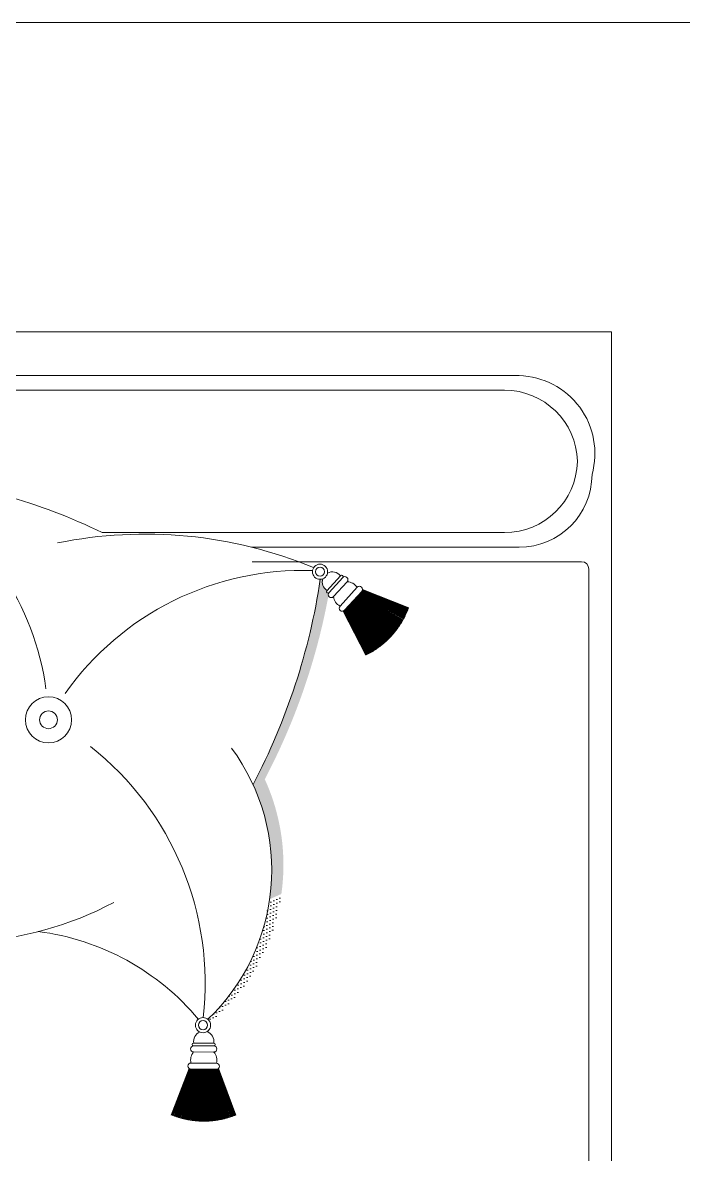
# Model space of a CAD drawing. Header units: inches. Extents: x 327481 to 195042051, y -335014 to 44773228.
# Drawn here: x 361651.89 to 361670.03, y -328062.44 to -328031.35 of the extents above; entities that cross this region are included whole.
import ezdxf

# ---------------------------------------------------------------- set-up
doc = ezdxf.new("R2010")
doc.units = ezdxf.units.IN
doc.header["$MEASUREMENT"] = 0
doc.layers.add('furniture', color=251, linetype='Continuous', lineweight=13)
doc.layers.add('PATHWAY', color=19, linetype='Continuous')
pattern_1 = [(114.1448937, (47.258142, 134.8435324), (0.00191157614, 0.0023363169), [0, -0.0027])]

# ---------------------------------------------------------------- blocks, each defined once
blk = doc.blocks.new('sofa')
h = blk.add_hatch()
h.set_pattern_fill('DOTS', color=256, scale=0.0432, angle=559.8083, style=0)
h.set_pattern_definition(pattern_1)
h.paths.add_polyline_path([(-120.37822, 134.11963, 0.085347), (-120.37865, 134.12171, 0.346667), (-120.36897, 134.12524), (-120.36886, 134.12515, 0.962307), (-120.36724, 134.12679, -0.000005), (-120.36723, 134.12679, 0.266117), (-120.36478, 134.12634, -0.012545), (-120.33865, 134.12084, 0.01378), (-120.33006, 134.11013, 0.02307)])
h.paths.add_polyline_path([(-120.33006, 134.11013, -0.01378), (-120.33865, 134.12084, -0.063062), (-120.21344, 134.0739, 0.012257), (-120.22093, 134.07025, 0.054739)])
h.paths.add_polyline_path([(-120.18603, 134.08368, 0.012903), (-120.18183, 134.07395, 0.042691), (-120.2091, 134.06421, 0.00624), (-120.22093, 134.07025, -0.055194)])
h.paths.add_polyline_path([(-120.18183, 134.07395, -0.012903), (-120.18603, 134.08368, -0.099932), (-120.1189, 134.08757), (-120.11455, 134.07788, 0.100151)])
h = blk.add_hatch()
h.set_pattern_fill('DOTS', color=256, scale=0.0432, angle=559.8083, style=0)
h.set_pattern_definition(pattern_1)
h.paths.add_polyline_path([(-120.11455, 134.07788), (-120.1189, 134.08757, -0.038784), (-120.09321, 134.08185, 0.001847), (-120.10243, 134.0757, 0.018128)])
h.paths.add_polyline_path([(-120.10243, 134.0757, -0.001847), (-120.09321, 134.08185, -0.036379), (-120.07018, 134.07294, 0.005703), (-120.08796, 134.07189, 0.022025)])
h.paths.add_polyline_path([(-120.08796, 134.07189, -0.005703), (-120.07018, 134.07294, -0.1075), (-120.01295, 134.02889, 0.132171), (-120.0156, 134.02699, 0.127339)])
for p, q in [((-120.58209, 134.35946), (-120.58209, 132.19946)), ((-119.59809, 134.35946), (-120.58209, 134.35946)), ((-119.64009, 134.34087), (-120.38671, 134.34087)), ((-120.39271, 134.33487), (-120.39271, 134.06351)), ((-120.54609, 134.28347), (-120.54609, 134.14327)), ((-120.40471, 134.28347), (-120.40471, 134.06308)), ((-120.53409, 132.79491), (-120.53409, 134.27147)), ((-120.41671, 134.27147), (-120.41671, 133.94005)), ((-120.54609, 132.78291), (-120.54609, 134.23942)), ((-120.37167, 134.15005), (-120.35612, 134.13587)), ((-120.3683, 134.15375), (-120.35275, 134.13957)), ((-120.37624, 134.14178), (-120.36393, 134.13055)), ((-120.38117, 134.13637), (-120.36886, 134.12515)), ((-120.37962, 134.13808), (-120.3673, 134.12685)), ((-119.99596, 134.03196), (-119.996, 134.01529)), ((-119.99365, 134.03195), (-119.99369, 134.01529)), ((-119.98864, 134.03194), (-119.98869, 134.01528)), ((-119.97945, 134.03411), (-119.9795, 134.01306)), ((-119.97444, 134.03409), (-119.97449, 134.01305))]:
    blk.add_line(p, q)
at = {"color": 8}
for p, q in [((-120.36981, 134.15439), (-120.3547, 134.19256)), ((-120.36953, 134.15436), (-120.35413, 134.19234)), ((-120.36926, 134.15429), (-120.35357, 134.19213)), ((-120.369, 134.1542), (-120.353, 134.1919)), ((-120.36875, 134.15408), (-120.35244, 134.19168)), ((-120.36852, 134.15393), (-120.35188, 134.19146)), ((-120.3683, 134.15375), (-120.35133, 134.1912)), ((-120.36809, 134.15355), (-120.35077, 134.19096)), ((-120.36787, 134.15336), (-120.35022, 134.19072)), ((-120.36766, 134.15317), (-120.34967, 134.19047)), ((-120.36745, 134.15298), (-120.34912, 134.19022)), ((-120.36725, 134.15279), (-120.34857, 134.18996)), ((-120.36704, 134.1526), (-120.34802, 134.1897)), ((-120.36683, 134.15241), (-120.34748, 134.18943)), ((-120.36663, 134.15222), (-120.34694, 134.18916)), ((-120.36642, 134.15204), (-120.3464, 134.18888)), ((-120.36622, 134.15185), (-120.34586, 134.1886)), ((-120.36601, 134.15166), (-120.34532, 134.18832)), ((-120.36581, 134.15148), (-120.34479, 134.18803)), ((-120.36561, 134.1513), (-120.34426, 134.18773)), ((-120.36541, 134.15111), (-120.34373, 134.18743)), ((-120.36521, 134.15093), (-120.34321, 134.18713)), ((-120.36501, 134.15075), (-120.34269, 134.18682)), ((-120.36481, 134.15057), (-120.34217, 134.1865)), ((-120.36461, 134.15038), (-120.34165, 134.18619)), ((-120.36441, 134.1502), (-120.34114, 134.18586)), ((-120.36421, 134.15002), (-120.34063, 134.18554)), ((-120.36402, 134.14984), (-120.34012, 134.1852)), ((-120.36382, 134.14966), (-120.33961, 134.18487)), ((-120.36362, 134.14949), (-120.33911, 134.18453)), ((-120.36343, 134.14931), (-120.33861, 134.18418)), ((-120.36323, 134.14913), (-120.33811, 134.18383)), ((-120.36304, 134.14895), (-120.33762, 134.18348)), ((-120.36284, 134.14877), (-120.33713, 134.18312)), ((-120.36265, 134.1486), (-120.33664, 134.18276)), ((-120.36245, 134.14842), (-120.33616, 134.18239)), ((-120.36226, 134.14824), (-120.33568, 134.18202)), ((-120.36207, 134.14807), (-120.3352, 134.18165)), ((-120.36187, 134.14789), (-120.33472, 134.18127)), ((-120.36168, 134.14771), (-120.33425, 134.18089)), ((-120.36149, 134.14754), (-120.33378, 134.1805)), ((-120.36129, 134.14736), (-120.33332, 134.18011)), ((-120.3611, 134.14719), (-120.33286, 134.17971)), ((-120.36091, 134.14701), (-120.3324, 134.17931)), ((-120.36072, 134.14683), (-120.33195, 134.17891)), ((-120.36052, 134.14666), (-120.3315, 134.1785)), ((-120.36052, 134.14666), (-120.3315, 134.1785)), ((-120.36033, 134.14648), (-120.33105, 134.17809)), ((-120.36014, 134.14631), (-120.3306, 134.17767)), ((-120.35994, 134.14613), (-120.33016, 134.17726)), ((-120.35975, 134.14596), (-120.32973, 134.17683)), ((-120.35956, 134.14578), (-120.3293, 134.17641)), ((-120.35937, 134.1456), (-120.32887, 134.17598)), ((-120.35917, 134.14543), (-120.32844, 134.17554)), ((-120.35898, 134.14525), (-120.32802, 134.1751)), ((-120.35879, 134.14507), (-120.3276, 134.17466)), ((-120.35859, 134.1449), (-120.32719, 134.17422)), ((-120.3584, 134.14472), (-120.32678, 134.17377)), ((-120.3582, 134.14454), (-120.32637, 134.17332)), ((-120.35801, 134.14437), (-120.32597, 134.17286)), ((-120.35781, 134.14419), (-120.32558, 134.1724)), ((-120.35762, 134.14401), (-120.32518, 134.17194)), ((-120.35742, 134.14383), (-120.32479, 134.17147)), ((-120.35723, 134.14365), (-120.32441, 134.17101)), ((-120.35703, 134.14347), (-120.32403, 134.17053)), ((-120.35683, 134.14329), (-120.32365, 134.17006)), ((-120.35663, 134.14311), (-120.32328, 134.16958)), ((-120.35644, 134.14293), (-120.32291, 134.1691)), ((-120.35624, 134.14275), (-120.32254, 134.16861)), ((-120.35604, 134.14257), (-120.32218, 134.16812)), ((-120.35584, 134.14239), (-120.32183, 134.16763)), ((-120.35564, 134.14221), (-120.32147, 134.16714)), ((-120.35544, 134.14202), (-120.32113, 134.16664)), ((-120.35523, 134.14184), (-120.32078, 134.16614)), ((-120.35503, 134.14165), (-120.32045, 134.16564)), ((-120.35483, 134.14147), (-120.32011, 134.16513)), ((-120.35463, 134.14128), (-120.31978, 134.16462)), ((-120.35442, 134.1411), (-120.31946, 134.16411)), ((-120.35421, 134.14091), (-120.31914, 134.1636)), ((-120.35401, 134.14072), (-120.31882, 134.16308)), ((-120.3538, 134.14053), (-120.31851, 134.16256)), ((-120.35359, 134.14034), (-120.3182, 134.16204)), ((-120.35338, 134.14015), (-120.3179, 134.16151)), ((-120.35317, 134.13996), (-120.3176, 134.16098)), ((-120.35296, 134.13976), (-120.31731, 134.16046)), ((-120.35275, 134.13957), (-120.31702, 134.15992)), ((-120.35255, 134.13937), (-120.31671, 134.1594)), ((-120.35238, 134.13915), (-120.31644, 134.15886)), ((-120.35223, 134.13891), (-120.31617, 134.15832)), ((-120.35212, 134.13866), (-120.31589, 134.15778)), ((-120.35203, 134.1384), (-120.31562, 134.15724)), ((-119.97498, 134.03565), (-119.93655, 134.05009)), ((-119.97481, 134.03541), (-119.93633, 134.04953)), ((-119.97468, 134.03517), (-119.93611, 134.04896)), ((-119.97458, 134.03492), (-119.9359, 134.0484)), ((-119.9745, 134.03465), (-119.93569, 134.04783)), ((-119.97446, 134.03438), (-119.93547, 134.04726)), ((-119.97445, 134.03211), (-119.93402, 134.04264)), ((-119.97445, 134.03183), (-119.93386, 134.04206)), ((-119.97445, 134.03155), (-119.9337, 134.04147)), ((-119.97445, 134.03128), (-119.93355, 134.04089)), ((-119.97445, 134.031), (-119.9334, 134.0403)), ((-119.97445, 134.03073), (-119.93326, 134.03971)), ((-119.97445, 134.03045), (-119.93312, 134.03912)), ((-119.97445, 134.03018), (-119.93299, 134.03853)), ((-119.97444, 134.03409), (-119.9353, 134.04668)), ((-119.97444, 134.0338), (-119.9351, 134.04611)), ((-119.97444, 134.03352), (-119.93491, 134.04554)), ((-119.97444, 134.03323), (-119.93472, 134.04496)), ((-119.97444, 134.03295), (-119.93454, 134.04438)), ((-119.97444, 134.03267), (-119.93436, 134.04381)), ((-119.97444, 134.03239), (-119.93419, 134.04323)), ((-119.97446, 134.0283), (-119.93221, 134.03435)), ((-119.97446, 134.02803), (-119.93212, 134.03375)), ((-119.97446, 134.02777), (-119.93203, 134.03315)), ((-119.97446, 134.0275), (-119.93195, 134.03255)), ((-119.97446, 134.02724), (-119.93188, 134.03195)), ((-119.97446, 134.02697), (-119.93181, 134.03134)), ((-119.97446, 134.02671), (-119.93174, 134.03074)), ((-119.97446, 134.02645), (-119.93168, 134.03013)), ((-119.97446, 134.02619), (-119.93163, 134.02953)), ((-119.97446, 134.02592), (-119.93158, 134.02892)), ((-119.97445, 134.02991), (-119.93286, 134.03793)), ((-119.97445, 134.02964), (-119.93274, 134.03734)), ((-119.97445, 134.02937), (-119.93262, 134.03674)), ((-119.97445, 134.0291), (-119.93251, 134.03615)), ((-119.97445, 134.02883), (-119.9324, 134.03555)), ((-119.97445, 134.02857), (-119.9323, 134.03495)), ((-119.97448, 134.02043), (-119.93178, 134.01619)), ((-119.97448, 134.02017), (-119.93185, 134.01558)), ((-119.97448, 134.0199), (-119.93192, 134.01498)), ((-119.97448, 134.01964), (-119.932, 134.01438)), ((-119.97448, 134.01937), (-119.93208, 134.01378)), ((-119.97447, 134.02435), (-119.9314, 134.02528)), ((-119.97447, 134.02409), (-119.93139, 134.02468)), ((-119.97447, 134.02383), (-119.93138, 134.02407)), ((-119.97447, 134.02357), (-119.93138, 134.02346)), ((-119.97447, 134.02357), (-119.93138, 134.02346)), ((-119.97447, 134.02331), (-119.93138, 134.02285)), ((-119.97447, 134.02305), (-119.93139, 134.02225)), ((-119.97447, 134.02279), (-119.93141, 134.02164)), ((-119.97447, 134.02253), (-119.93143, 134.02103)), ((-119.97447, 134.02227), (-119.93145, 134.02042)), ((-119.97447, 134.02201), (-119.93148, 134.01982)), ((-119.97447, 134.02174), (-119.93152, 134.01921)), ((-119.97447, 134.02148), (-119.93156, 134.01861)), ((-119.97447, 134.02122), (-119.93161, 134.018)), ((-119.97447, 134.02096), (-119.93166, 134.01739)), ((-119.97447, 134.02069), (-119.93172, 134.01679)), ((-119.97446, 134.02566), (-119.93154, 134.02832)), ((-119.97446, 134.0254), (-119.9315, 134.02771)), ((-119.97446, 134.02514), (-119.93147, 134.02711)), ((-119.97446, 134.02488), (-119.93144, 134.0265)), ((-119.97446, 134.02462), (-119.93142, 134.02589)), ((-119.97504, 134.0115), (-119.93669, 133.99686)), ((-119.97487, 134.01173), (-119.93646, 133.99742)), ((-119.97474, 134.01197), (-119.93624, 133.99798)), ((-119.97464, 134.01223), (-119.93603, 133.99855)), ((-119.97456, 134.01249), (-119.93582, 133.99912)), ((-119.97451, 134.01277), (-119.93559, 133.99968)), ((-119.97449, 134.01642), (-119.93334, 134.00722)), ((-119.97449, 134.01614), (-119.93349, 134.00663)), ((-119.97449, 134.01587), (-119.93364, 134.00605)), ((-119.97449, 134.01559), (-119.93379, 134.00546)), ((-119.97449, 134.01531), (-119.93395, 134.00488)), ((-119.97449, 134.01504), (-119.93412, 134.00429)), ((-119.97449, 134.01476), (-119.93429, 134.00371)), ((-119.97449, 134.01447), (-119.93446, 134.00313)), ((-119.97449, 134.01419), (-119.93464, 134.00255)), ((-119.97449, 134.01391), (-119.93483, 134.00198)), ((-119.97449, 134.01362), (-119.93502, 134.0014)), ((-119.97449, 134.01334), (-119.93522, 134.00083)), ((-119.97449, 134.01305), (-119.93542, 134.00026)), ((-119.97448, 134.01911), (-119.93217, 134.01318)), ((-119.97448, 134.01884), (-119.93226, 134.01258)), ((-119.97448, 134.01858), (-119.93236, 134.01198)), ((-119.97448, 134.01831), (-119.93247, 134.01138)), ((-119.97448, 134.01804), (-119.93258, 134.01078)), ((-119.97448, 134.01777), (-119.93269, 134.01019)), ((-119.97448, 134.0175), (-119.93281, 134.00959)), ((-119.97448, 134.01723), (-119.93293, 134.009)), ((-119.97448, 134.01696), (-119.93306, 134.0084)), ((-119.97448, 134.01669), (-119.9332, 134.00781))]:
    blk.add_line(p, q, dxfattribs=at)
for centre, radius in [((-120.38449, 134.1194), 0.00627), ((-120.38449, 134.1194), 0.00378), ((-120.01075, 134.02301), 0.00627), ((-120.01075, 134.02301), 0.00378), ((-120.26244, 133.89571), 0.01901), ((-120.26244, 133.89571), 0.00733)]:
    blk.add_circle(centre, radius)
for centre, radius, start, end in [((-120.48205, 134.2818), 0.06407, 74.29638, 178.50148), ((-120.46471, 134.28347), 0.06, 0, 90), ((-120.38671, 134.33487), 0.006, 90, 180), ((-120.47409, 134.27147), 0.06, 91.38733, 180), ((-120.4754, 134.32546), 0.006, 88.61267, 91.38733), ((-120.47671, 134.27147), 0.06, 0, 88.61267), ((-120.36572, 134.14136), 0.01053, 124.40126, 177.70256), ((-120.36998, 134.1519), 0.0025, 47.64742, 227.64742), ((-120.37793, 134.13993), 0.0025, 47.64742, 227.64742), ((-120.37605, 134.12962), 0.00833, 127.01527, 209.13653), ((-120.3804, 134.13723), 0.00116, 47.64742, 227.64742), ((-120.36532, 134.14099), 0.01053, 277.59228, 330.89357), ((-120.35443, 134.13772), 0.0025, 227.64742, 47.64742), ((-120.37605, 134.12962), 0.00833, 251.80066, 328.27957), ((-120.36808, 134.126), 0.00116, 227.64742, 47.64742), ((-120.36562, 134.1287), 0.0025, 227.64742, 47.64742), ((-120.05385, 133.97539), 0.36165, 157.44567, 191.52134), ((-120.14572, 134.10523), 0.23984, 178.0951, 234.75644), ((-120.45707, 133.59326), 0.53224, 62.23174, 81.48087), ((-120.13849, 133.90967), 0.1699, 43.67184, 126.33098), ((-119.99752, 134.02363), 0.00833, 79.22172, 161.34298), ((-119.9948, 134.03195), 0.00116, 359.85387, 179.85387), ((-119.99115, 134.03195), 0.0025, 359.85387, 179.85387), ((-119.98189, 134.02386), 0.01053, 76.60771, 129.90901), ((-119.97694, 134.0341), 0.0025, 359.85387, 179.85387), ((-120.04512, 133.77558), 0.24924, 83.52643, 141.58915), ((-119.99752, 134.02363), 0.00833, 204.00711, 280.48602), ((-119.88428, 133.86142), 0.20528, 129.75164, 172.75032), ((-119.99485, 134.01529), 0.00116, 179.85387, 359.85387), ((-119.99119, 134.01528), 0.0025, 179.85387, 359.85387), ((-119.98189, 134.02332), 0.01053, 229.79873, 283.10002), ((-119.977, 134.01306), 0.0025, 179.85387, 359.85387), ((-120.36031, 133.81789), 0.2811, 338.30017, 27.93769), ((-120.00307, 133.73744), 0.46059, 153.90269, 175.33148), ((-120.25644, 133.66594), 0.22985, 97.8833, 149.20436)]:
    blk.add_arc(centre, radius, start, end)

msp = doc.modelspace()

# ---------------------------------------------------------------- linework, layer by layer
at = {"layer": 'furniture'}
msp.add_lwpolyline([(361453.05, -328326.784), (361453.05, -328031.35), (361706.128, -328031.35), (361706.128, -328326.784)], close=True, dxfattribs=at)
at = {"layer": 'PATHWAY', "lineweight": 0}
msp.add_lwpolyline([(361453.05, -328031.35), (361706.128, -328031.35), (361706.128, -328326.784), (361453.05, -328326.784), (361453.05, -328031.35)], dxfattribs=at)

# ---------------------------------------------------------------- block references
at = {"layer": 'furniture', "xscale": 33.33333333372857, "yscale": 33.33333333372857, "zscale": 33.33333333372857, "rotation": 270.0000000000625}
msp.add_blockref('sofa', (357189.406, -332059.251), dxfattribs=at)

doc.saveas('drawing.dxf')
